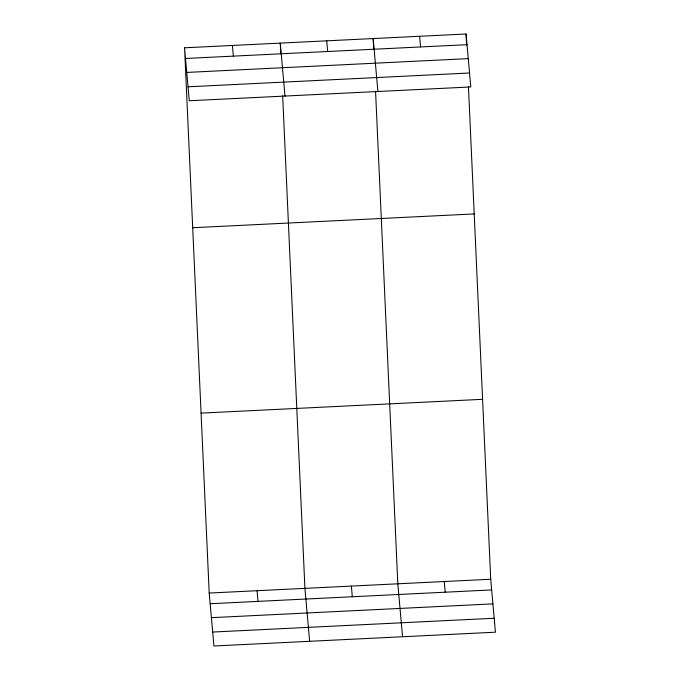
<?xml version="1.0" encoding="UTF-8"?>
<svg xmlns="http://www.w3.org/2000/svg" width="680" height="680" viewBox="0 0 680 680"><rect width="100%" height="100%" fill="white"/><g stroke="black" fill="none" stroke-linecap="round" stroke-linejoin="round"><path stroke-width="1.02" d="M184.56 47.804L466.072 34L470.798 86.947L189.286 100.751L184.56 47.804L209.202 593.053L213.928 646L495.44 632.196L490.713 579.25L468.452 86.615M185.512 58.48L467.024 44.676M186.762 72.428L468.265 58.624M188.045 86.802L469.548 72.998M192.695 227.732L474.206 213.928M201.076 413.117L482.579 399.313M209.202 593.053L490.713 579.25M210.154 603.729L491.665 589.925M211.404 617.678L492.915 603.874M212.687 632.052L494.19 618.248M419.62 36.278L420.572 46.954M444.261 581.527L445.213 592.203M377.901 91.502L373.175 38.556L373.651 49.079M402.543 636.752L397.817 583.806L375.547 91.162M326.723 40.834L327.675 51.51M351.365 586.075L352.317 596.76M284.997 96.058L280.271 43.112L280.747 53.635M309.647 641.308L304.921 588.353L282.65 95.718M232.416 45.458L233.368 56.134M257.057 590.699L258.017 601.384M466.072 34L466.59 45.577"/></g></svg>
